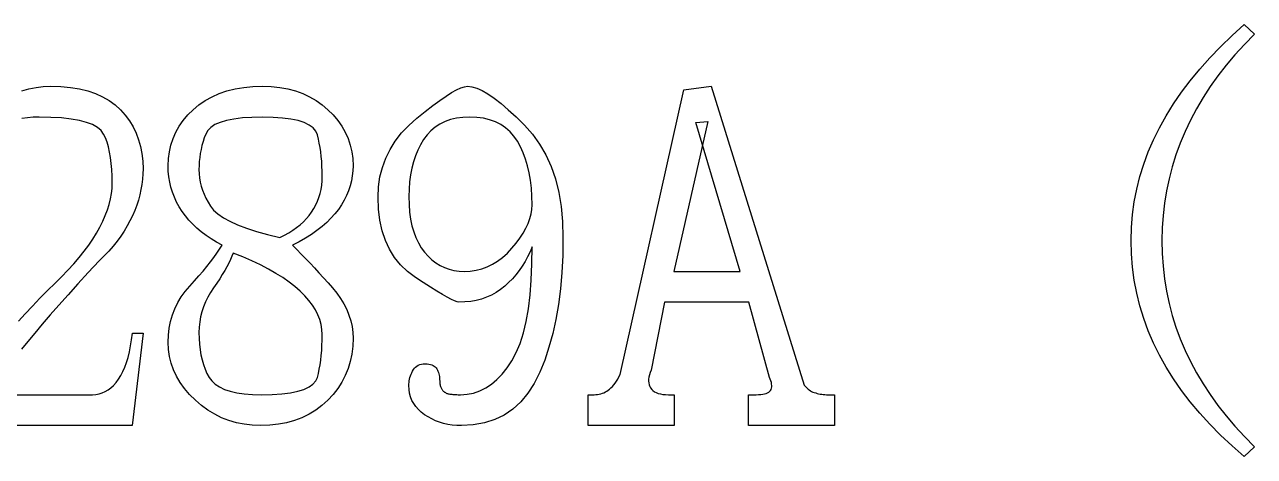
# Model space of a CAD drawing. Extents: x -210 to 210, y -160 to 160.
# Drawn here: x -126 to -113.53, y -145.49 to -141.12 of the extents above; entities that cross this region are included whole.
import ezdxf

# ---------------------------------------------------------------- set-up
doc = ezdxf.new("R2010")
doc.units = 0
doc.header["$MEASUREMENT"] = 0
doc.layers.get('0').update_dxf_attribs({"linetype": 'CONTINUOUS'})

msp = doc.modelspace()

# ---------------------------------------------------------------- linework, layer by layer
for points in [[(-113.527891, -141.214814), (-113.62915, -141.317676), (-113.62915, -141.317676), (-113.724678, -141.422197), (-113.724678, -141.422197), (-113.814365, -141.528408), (-113.814365, -141.528408), (-113.898252, -141.636328), (-113.898252, -141.636328), (-113.976377, -141.745898), (-113.976377, -141.745898), (-114.04874, -141.857188), (-114.04874, -141.857188), (-114.115293, -141.970146), (-114.115293, -141.970146), (-114.176016, -142.084805), (-114.176016, -142.084805), (-114.231016, -142.201152), (-114.231016, -142.201152), (-114.280215, -142.318936), (-114.280215, -142.318936), (-114.323613, -142.437939), (-114.323613, -142.437939), (-114.36124, -142.558115), (-114.36124, -142.558115), (-114.393066, -142.679561), (-114.393066, -142.679561), (-114.419102, -142.802178), (-114.419102, -142.802178), (-114.439365, -142.925977), (-114.439365, -142.925977), (-114.453818, -143.051016), (-114.453818, -143.051016), (-114.4625, -143.177256), (-114.4625, -143.177256), (-114.465391, -143.304678), (-114.465391, -143.304678), (-114.4625, -143.436074), (-114.4625, -143.436074), (-114.453818, -143.565566), (-114.453818, -143.565566), (-114.439365, -143.693115), (-114.439365, -143.693115), (-114.419102, -143.81875), (-114.419102, -143.81875), (-114.393066, -143.942441), (-114.393066, -143.942441), (-114.36124, -144.064219), (-114.36124, -144.064219), (-114.323613, -144.184053), (-114.323613, -144.184053), (-114.280215, -144.301982), (-114.280215, -144.301982), (-114.231016, -144.417959), (-114.231016, -144.417959), (-114.176016, -144.532236), (-114.176016, -144.532236), (-114.115293, -144.645098), (-114.115293, -144.645098), (-114.04874, -144.756494), (-114.04874, -144.756494), (-113.976377, -144.866455), (-113.976377, -144.866455), (-113.898252, -144.97498), (-113.898252, -144.97498), (-113.814365, -145.082012), (-113.814365, -145.082012), (-113.724678, -145.187617), (-113.724678, -145.187617), (-113.62915, -145.291807), (-113.62915, -145.291807), (-113.527891, -145.394502), (-113.527891, -145.394502), (-113.63042, -145.492178), (-113.63042, -145.492178), (-113.753896, -145.385), (-113.753896, -145.385), (-113.870361, -145.276113), (-113.870361, -145.276113), (-113.979834, -145.165547), (-113.979834, -145.165547), (-114.082295, -145.053311), (-114.082295, -145.053311), (-114.177803, -144.939395), (-114.177803, -144.939395), (-114.266299, -144.82374), (-114.266299, -144.82374), (-114.347773, -144.706475), (-114.347773, -144.706475), (-114.422295, -144.58749), (-114.422295, -144.58749), (-114.489805, -144.466777), (-114.489805, -144.466777), (-114.550273, -144.344404), (-114.550273, -144.344404), (-114.603643, -144.220352), (-114.603643, -144.220352), (-114.649844, -144.094619), (-114.649844, -144.094619), (-114.688975, -143.967178), (-114.688975, -143.967178), (-114.720977, -143.838018), (-114.720977, -143.838018), (-114.745879, -143.707217), (-114.745879, -143.707217), (-114.763682, -143.574717), (-114.763682, -143.574717), (-114.774365, -143.440547), (-114.774365, -143.440547), (-114.777891, -143.304678), (-114.777891, -143.304678), (-114.774365, -143.1729), (-114.774365, -143.1729), (-114.763682, -143.042324), (-114.763682, -143.042324), (-114.745879, -142.912988), (-114.745879, -142.912988), (-114.720977, -142.784805), (-114.720977, -142.784805), (-114.688975, -142.657842), (-114.688975, -142.657842), (-114.649844, -142.532109), (-114.649844, -142.532109), (-114.603643, -142.407568), (-114.603643, -142.407568), (-114.550273, -142.284248), (-114.550273, -142.284248), (-114.489805, -142.1621), (-114.489805, -142.1621), (-114.422295, -142.041143), (-114.422295, -142.041143), (-114.347773, -141.921445), (-114.347773, -141.921445), (-114.266299, -141.802939), (-114.266299, -141.802939), (-114.177803, -141.685615), (-114.177803, -141.685615), (-114.082295, -141.569512), (-114.082295, -141.569512), (-113.979834, -141.454609), (-113.979834, -141.454609), (-113.870361, -141.340938), (-113.870361, -141.340938), (-113.753896, -141.228457), (-113.753896, -141.228457), (-113.63042, -141.117188), (-113.63042, -141.117188), (-113.527891, -141.214814)], [(-126.027646, -141.788945), (-125.955938, -141.768496), (-125.955938, -141.768496), (-125.88333, -141.753896), (-125.88333, -141.753896), (-125.809805, -141.745107), (-125.809805, -141.745107), (-125.7354, -141.742188), (-125.7354, -141.742188), (-125.632139, -141.745117), (-125.632139, -141.745117), (-125.535039, -141.753984), (-125.535039, -141.753984), (-125.444053, -141.76875), (-125.444053, -141.76875), (-125.359268, -141.789434), (-125.359268, -141.789434), (-125.280576, -141.816006), (-125.280576, -141.816006), (-125.208066, -141.848506), (-125.208066, -141.848506), (-125.141699, -141.886904), (-125.141699, -141.886904), (-125.081494, -141.931221), (-125.081494, -141.931221), (-125.027402, -141.981436), (-125.027402, -141.981436), (-124.979219, -142.036025), (-124.979219, -142.036025), (-124.936738, -142.093555), (-124.936738, -142.093555), (-124.899902, -142.153945), (-124.899902, -142.153945), (-124.868711, -142.217266), (-124.868711, -142.217266), (-124.843242, -142.283457), (-124.843242, -142.283457), (-124.823389, -142.35252), (-124.823389, -142.35252), (-124.809219, -142.424492), (-124.809219, -142.424492), (-124.800723, -142.499385), (-124.800723, -142.499385), (-124.7979, -142.577139), (-124.7979, -142.577139), (-124.799219, -142.630283), (-124.799219, -142.630283), (-124.803223, -142.683359), (-124.803223, -142.683359), (-124.809844, -142.736348), (-124.809844, -142.736348), (-124.819121, -142.789307), (-124.819121, -142.789307), (-124.831055, -142.842217), (-124.831055, -142.842217), (-124.845635, -142.89501), (-124.845635, -142.89501), (-124.862891, -142.947822), (-124.862891, -142.947822), (-124.882803, -143.000547), (-124.882803, -143.000547), (-124.905322, -143.053223), (-124.905322, -143.053223), (-124.930684, -143.105615), (-124.930684, -143.105615), (-124.959092, -143.157617), (-124.959092, -143.157617), (-124.990508, -143.209189), (-124.990508, -143.209189), (-125.024902, -143.260313), (-125.024902, -143.260313), (-125.062344, -143.311055), (-125.062344, -143.311055), (-125.102803, -143.361348), (-125.102803, -143.361348), (-125.14626, -143.41125), (-125.14626, -143.41125), (-125.192744, -143.460703), (-125.192744, -143.460703), (-125.242246, -143.509746), (-125.242246, -143.509746), (-125.353242, -143.629805), (-125.353242, -143.629805), (-125.458408, -143.744727), (-125.458408, -143.744727), (-125.557725, -143.854512), (-125.557725, -143.854512), (-125.651182, -143.959229), (-125.651182, -143.959229), (-125.738789, -144.05876), (-125.738789, -144.05876), (-125.820596, -144.153193), (-125.820596, -144.153193), (-125.896484, -144.2425), (-125.896484, -144.2425), (-125.966582, -144.326689), (-125.966582, -144.326689), (-126.03082, -144.405752)], [(-122.668896, -144.295889), (-122.672061, -144.376934), (-122.672061, -144.376934), (-122.681553, -144.455137), (-122.681553, -144.455137), (-122.697393, -144.530518), (-122.697393, -144.530518), (-122.719541, -144.603076), (-122.719541, -144.603076), (-122.748018, -144.672793), (-122.748018, -144.672793), (-122.782822, -144.739688), (-122.782822, -144.739688), (-122.823984, -144.803721), (-122.823984, -144.803721), (-122.871484, -144.864951), (-122.871484, -144.864951), (-122.925234, -144.923311), (-122.925234, -144.923311), (-122.984287, -144.977119), (-122.984287, -144.977119), (-123.04749, -145.0246), (-123.04749, -145.0246), (-123.114863, -145.065742), (-123.114863, -145.065742), (-123.186406, -145.100566), (-123.186406, -145.100566), (-123.2621, -145.129023), (-123.2621, -145.129023), (-123.341914, -145.151182), (-123.341914, -145.151182), (-123.425898, -145.166992), (-123.425898, -145.166992), (-123.514102, -145.176514), (-123.514102, -145.176514), (-123.606387, -145.179678), (-123.606387, -145.179678), (-123.690781, -145.176514), (-123.690781, -145.176514), (-123.772402, -145.166992), (-123.772402, -145.166992), (-123.851348, -145.151182), (-123.851348, -145.151182), (-123.927598, -145.129023), (-123.927598, -145.129023), (-124.001104, -145.100566), (-124.001104, -145.100566), (-124.071885, -145.065742), (-124.071885, -145.065742), (-124.13999, -145.0246), (-124.13999, -145.0246), (-124.205352, -144.977119), (-124.205352, -144.977119), (-124.268008, -144.923311), (-124.268008, -144.923311), (-124.325928, -144.86542), (-124.325928, -144.86542), (-124.377012, -144.805654), (-124.377012, -144.805654), (-124.421289, -144.744023), (-124.421289, -144.744023), (-124.45874, -144.680518), (-124.45874, -144.680518), (-124.489395, -144.615146), (-124.489395, -144.615146), (-124.513242, -144.547881), (-124.513242, -144.547881), (-124.530273, -144.47875), (-124.530273, -144.47875), (-124.540508, -144.407793), (-124.540508, -144.407793), (-124.543887, -144.334961), (-124.543887, -144.334961), (-124.541201, -144.262314), (-124.541201, -144.262314), (-124.533047, -144.19208), (-124.533047, -144.19208), (-124.519482, -144.12418), (-124.519482, -144.12418), (-124.500488, -144.058613), (-124.500488, -144.058613), (-124.476084, -143.9954), (-124.476084, -143.9954), (-124.44624, -143.934561), (-124.44624, -143.934561), (-124.410986, -143.876064), (-124.410986, -143.876064), (-124.370303, -143.819902), (-124.370303, -143.819902), (-124.32415, -143.766104), (-124.32415, -143.766104), (-124.276738, -143.714238), (-124.276738, -143.714238), (-124.232051, -143.663887), (-124.232051, -143.663887), (-124.190186, -143.61501), (-124.190186, -143.61501), (-124.151055, -143.567656), (-124.151055, -143.567656), (-124.114688, -143.521797), (-124.114688, -143.521797), (-124.081113, -143.47748), (-124.081113, -143.47748), (-124.050313, -143.434609), (-124.050313, -143.434609), (-124.022285, -143.393311), (-124.022285, -143.393311), (-123.997012, -143.353506), (-123.997012, -143.353506), (-124.054092, -143.322246), (-124.054092, -143.322246), (-124.108184, -143.289258), (-124.108184, -143.289258), (-124.159238, -143.254502), (-124.159238, -143.254502), (-124.207285, -143.217998), (-124.207285, -143.217998), (-124.252314, -143.179746), (-124.252314, -143.179746), (-124.294336, -143.139746), (-124.294336, -143.139746), (-124.33335, -143.097998), (-124.33335, -143.097998), (-124.369326, -143.054502), (-124.369326, -143.054502), (-124.402275, -143.009258), (-124.402275, -143.009258), (-124.432012, -142.962578), (-124.432012, -142.962578), (-124.458252, -142.914746), (-124.458252, -142.914746), (-124.480947, -142.865752), (-124.480947, -142.865752), (-124.500195, -142.815635), (-124.500195, -142.815635), (-124.515918, -142.764375), (-124.515918, -142.764375), (-124.528174, -142.711934), (-124.528174, -142.711934), (-124.536914, -142.658379), (-124.536914, -142.658379), (-124.542139, -142.603691), (-124.542139, -142.603691), (-124.543887, -142.547842), (-124.543887, -142.547842), (-124.540781, -142.475215), (-124.540781, -142.475215), (-124.531357, -142.404971), (-124.531357, -142.404971), (-124.515693, -142.337051), (-124.515693, -142.337051), (-124.49375, -142.271504), (-124.49375, -142.271504), (-124.465547, -142.208291), (-124.465547, -142.208291), (-124.431055, -142.147451), (-124.431055, -142.147451), (-124.390322, -142.088936), (-124.390322, -142.088936), (-124.343281, -142.032803), (-124.343281, -142.032803), (-124.28999, -141.978994), (-124.28999, -141.978994), (-124.231182, -141.929297), (-124.231182, -141.929297), (-124.1675, -141.885449), (-124.1675, -141.885449), (-124.099023, -141.847412), (-124.099023, -141.847412), (-124.025742, -141.815244), (-124.025742, -141.815244), (-123.947617, -141.788945), (-123.947617, -141.788945), (-123.864648, -141.768496), (-123.864648, -141.768496), (-123.776885, -141.753896), (-123.776885, -141.753896), (-123.684307, -141.745107), (-123.684307, -141.745107), (-123.586865, -141.742188), (-123.586865, -141.742188), (-123.497646, -141.745107), (-123.497646, -141.745107), (-123.412305, -141.753896), (-123.412305, -141.753896), (-123.330811, -141.768496), (-123.330811, -141.768496), (-123.253135, -141.788945), (-123.253135, -141.788945), (-123.179395, -141.815244), (-123.179395, -141.815244), (-123.109434, -141.847412), (-123.109434, -141.847412), (-123.043359, -141.885449), (-123.043359, -141.885449), (-122.981182, -141.929297), (-122.981182, -141.929297), (-122.922803, -141.978994), (-122.922803, -141.978994), (-122.869502, -142.032803), (-122.869502, -142.032803), (-122.82251, -142.088936), (-122.82251, -142.088936), (-122.781738, -142.147451), (-122.781738, -142.147451), (-122.747256, -142.208291), (-122.747256, -142.208291), (-122.719053, -142.271504), (-122.719053, -142.271504), (-122.697109, -142.337051), (-122.697109, -142.337051), (-122.681445, -142.404971), (-122.681445, -142.404971), (-122.672021, -142.475215), (-122.672021, -142.475215), (-122.668896, -142.547842), (-122.668896, -142.547842), (-122.670752, -142.5996), (-122.670752, -142.5996), (-122.67626, -142.650693), (-122.67626, -142.650693), (-122.685449, -142.701104), (-122.685449, -142.701104), (-122.698301, -142.750879), (-122.698301, -142.750879), (-122.714863, -142.799941), (-122.714863, -142.799941), (-122.735117, -142.848398), (-122.735117, -142.848398), (-122.759004, -142.896191), (-122.759004, -142.896191), (-122.786563, -142.943281), (-122.786563, -142.943281), (-122.817803, -142.989736), (-122.817803, -142.989736), (-122.853008, -143.035215), (-122.853008, -143.035215), (-122.892344, -143.079443), (-122.892344, -143.079443), (-122.93582, -143.122373), (-122.93582, -143.122373), (-122.983496, -143.164053), (-122.983496, -143.164053), (-123.035283, -143.204492), (-123.035283, -143.204492), (-123.09125, -143.243643), (-123.09125, -143.243643), (-123.151396, -143.281523), (-123.151396, -143.281523), (-123.215693, -143.318145), (-123.215693, -143.318145), (-123.284121, -143.353506), (-123.284121, -143.353506), (-123.239561, -143.397402), (-123.239561, -143.397402), (-123.194795, -143.442363), (-123.194795, -143.442363), (-123.149854, -143.488301), (-123.149854, -143.488301), (-123.104746, -143.535303), (-123.104746, -143.535303), (-123.059453, -143.583311), (-123.059453, -143.583311), (-123.013955, -143.632354), (-123.013955, -143.632354), (-122.968281, -143.682432), (-122.968281, -143.682432), (-122.922461, -143.733516), (-122.922461, -143.733516), (-122.876396, -143.785645), (-122.876396, -143.785645), (-122.832891, -143.838721), (-122.832891, -143.838721), (-122.794443, -143.892695), (-122.794443, -143.892695), (-122.761143, -143.947559), (-122.761143, -143.947559), (-122.73292, -144.003359), (-122.73292, -144.003359), (-122.709902, -144.060059), (-122.709902, -144.060059), (-122.691953, -144.117686), (-122.691953, -144.117686), (-122.679141, -144.176152), (-122.679141, -144.176152), (-122.671445, -144.235566), (-122.671445, -144.235566), (-122.668896, -144.295889)], [(-121.59458, -143.929678), (-121.612578, -143.926572), (-121.612578, -143.926572), (-121.638359, -143.917246), (-121.638359, -143.917246), (-121.671895, -143.901738), (-121.671895, -143.901738), (-121.713242, -143.87999), (-121.713242, -143.87999), (-121.762324, -143.852051), (-121.762324, -143.852051), (-121.819189, -143.817891), (-121.819189, -143.817891), (-121.883848, -143.777568), (-121.883848, -143.777568), (-121.95626, -143.730986), (-121.95626, -143.730986), (-122.036475, -143.678223), (-122.036475, -143.678223), (-122.115898, -143.618496), (-122.115898, -143.618496), (-122.185986, -143.551123), (-122.185986, -143.551123), (-122.246699, -143.476104), (-122.246699, -143.476104), (-122.298096, -143.393438), (-122.298096, -143.393438), (-122.340146, -143.303115), (-122.340146, -143.303115), (-122.372861, -143.205107), (-122.372861, -143.205107), (-122.396211, -143.099482), (-122.396211, -143.099482), (-122.410225, -142.986191), (-122.410225, -142.986191), (-122.414883, -142.865225), (-122.414883, -142.865225), (-122.410039, -142.760801), (-122.410039, -142.760801), (-122.395488, -142.660264), (-122.395488, -142.660264), (-122.371211, -142.563584), (-122.371211, -142.563584), (-122.337256, -142.470713), (-122.337256, -142.470713), (-122.293574, -142.381738), (-122.293574, -142.381738), (-122.240225, -142.296641), (-122.240225, -142.296641), (-122.177119, -142.215391), (-122.177119, -142.215391), (-122.104307, -142.137988), (-122.104307, -142.137988), (-122.021816, -142.064434), (-122.021816, -142.064434), (-121.937852, -141.996797), (-121.937852, -141.996797), (-121.860537, -141.937119), (-121.860537, -141.937119), (-121.789883, -141.8854), (-121.789883, -141.8854), (-121.725947, -141.84165), (-121.725947, -141.84165), (-121.66874, -141.805859), (-121.66874, -141.805859), (-121.618193, -141.777988), (-121.618193, -141.777988), (-121.574346, -141.758096), (-121.574346, -141.758096), (-121.537178, -141.746152), (-121.537178, -141.746152), (-121.506689, -141.742188), (-121.506689, -141.742188), (-121.4629, -141.747012), (-121.4629, -141.747012), (-121.414082, -141.761582), (-121.414082, -141.761582), (-121.360195, -141.78585), (-121.360195, -141.78585), (-121.30126, -141.819824), (-121.30126, -141.819824), (-121.237246, -141.863496), (-121.237246, -141.863496), (-121.168154, -141.916885), (-121.168154, -141.916885), (-121.093984, -141.97998), (-121.093984, -141.97998), (-121.014805, -142.052744), (-121.014805, -142.052744), (-120.930508, -142.135244), (-120.930508, -142.135244), (-120.848525, -142.226953), (-120.848525, -142.226953), (-120.776172, -142.327412), (-120.776172, -142.327412), (-120.713506, -142.436621), (-120.713506, -142.436621), (-120.660459, -142.55457), (-120.660459, -142.55457), (-120.61708, -142.68126), (-120.61708, -142.68126), (-120.583311, -142.81665), (-120.583311, -142.81665), (-120.559199, -142.96082), (-120.559199, -142.96082), (-120.544697, -143.11375), (-120.544697, -143.11375), (-120.539893, -143.275381), (-120.539893, -143.275381), (-120.542783, -143.455225), (-120.542783, -143.455225), (-120.551455, -143.628018), (-120.551455, -143.628018), (-120.565947, -143.79376), (-120.565947, -143.79376), (-120.586182, -143.952441), (-120.586182, -143.952441), (-120.612246, -144.104092), (-120.612246, -144.104092), (-120.644063, -144.248691), (-120.644063, -144.248691), (-120.68165, -144.386221), (-120.68165, -144.386221), (-120.725107, -144.516709), (-120.725107, -144.516709), (-120.774258, -144.640117), (-120.774258, -144.640117), (-120.830391, -144.753369), (-120.830391, -144.753369), (-120.8946, -144.853262), (-120.8946, -144.853262), (-120.966855, -144.939883), (-120.966855, -144.939883), (-121.047246, -145.013154), (-121.047246, -145.013154), (-121.135635, -145.073105), (-121.135635, -145.073105), (-121.232178, -145.119727), (-121.232178, -145.119727), (-121.336758, -145.153018), (-121.336758, -145.153018), (-121.449443, -145.172998), (-121.449443, -145.172998), (-121.570166, -145.179678), (-121.570166, -145.179678), (-121.617197, -145.178301), (-121.617197, -145.178301), (-121.662881, -145.174248), (-121.662881, -145.174248), (-121.707148, -145.16748), (-121.707148, -145.16748), (-121.750059, -145.157979), (-121.750059, -145.157979), (-121.791553, -145.145762), (-121.791553, -145.145762), (-121.83165, -145.13084), (-121.83165, -145.13084), (-121.870391, -145.113213), (-121.870391, -145.113213), (-121.907744, -145.092871), (-121.907744, -145.092871), (-121.943701, -145.069805), (-121.943701, -145.069805), (-121.977012, -145.044443), (-121.977012, -145.044443), (-122.006406, -145.017236), (-122.006406, -145.017236), (-122.031855, -144.988145), (-122.031855, -144.988145), (-122.053398, -144.957197), (-122.053398, -144.957197), (-122.071055, -144.924385), (-122.071055, -144.924385), (-122.084785, -144.889678), (-122.084785, -144.889678), (-122.094541, -144.853115), (-122.094541, -144.853115), (-122.100439, -144.814697), (-122.100439, -144.814697), (-122.102383, -144.774404), (-122.102383, -144.774404), (-122.101943, -144.758105), (-122.101943, -144.758105), (-122.100596, -144.741846), (-122.100596, -144.741846), (-122.09832, -144.725576), (-122.09832, -144.725576), (-122.095156, -144.709277), (-122.095156, -144.709277), (-122.091104, -144.693018), (-122.091104, -144.693018), (-122.086123, -144.676748), (-122.086123, -144.676748), (-122.080264, -144.660439), (-122.080264, -144.660439), (-122.073447, -144.644189), (-122.073447, -144.644189), (-122.065781, -144.62791), (-122.065781, -144.62791), (-122.056953, -144.612549), (-122.056953, -144.612549), (-122.046719, -144.598994), (-122.046719, -144.598994), (-122.035137, -144.587217), (-122.035137, -144.587217), (-122.022109, -144.577266), (-122.022109, -144.577266), (-122.007754, -144.569141), (-122.007754, -144.569141), (-121.992002, -144.562793), (-121.992002, -144.562793), (-121.974844, -144.558291), (-121.974844, -144.558291), (-121.956309, -144.555557), (-121.956309, -144.555557), (-121.936377, -144.554678), (-121.936377, -144.554678), (-121.917588, -144.555303), (-121.917588, -144.555303), (-121.900205, -144.557197), (-121.900205, -144.557197), (-121.884297, -144.560371), (-121.884297, -144.560371), (-121.869814, -144.564805), (-121.869814, -144.564805), (-121.856807, -144.570498), (-121.856807, -144.570498), (-121.845234, -144.577441), (-121.845234, -144.577441), (-121.835117, -144.585684), (-121.835117, -144.585684), (-121.826406, -144.595195), (-121.826406, -144.595195), (-121.819189, -144.605947), (-121.819189, -144.605947), (-121.813047, -144.617617), (-121.813047, -144.617617), (-121.807617, -144.629824), (-121.807617, -144.629824), (-121.80292, -144.642559), (-121.80292, -144.642559), (-121.798945, -144.65585), (-121.798945, -144.65585), (-121.795693, -144.669697), (-121.795693, -144.669697), (-121.793154, -144.684072), (-121.793154, -144.684072), (-121.791367, -144.698994), (-121.791367, -144.698994), (-121.790254, -144.714443), (-121.790254, -144.714443), (-121.789883, -144.730449), (-121.789883, -144.730449), (-121.789678, -144.74002), (-121.789678, -144.74002), (-121.789063, -144.749258), (-121.789063, -144.749258), (-121.787988, -144.758105), (-121.787988, -144.758105), (-121.786523, -144.766611), (-121.786523, -144.766611), (-121.784609, -144.774766), (-121.784609, -144.774766), (-121.782285, -144.78251), (-121.782285, -144.78251), (-121.779541, -144.789932), (-121.779541, -144.789932), (-121.776387, -144.797002), (-121.776387, -144.797002), (-121.772803, -144.803701), (-121.772803, -144.803701), (-121.768984, -144.80998), (-121.768984, -144.80998), (-121.765078, -144.815742), (-121.765078, -144.815742), (-121.761143, -144.821064), (-121.761143, -144.821064), (-121.757139, -144.825879), (-121.757139, -144.825879), (-121.753057, -144.830225), (-121.753057, -144.830225), (-121.748916, -144.834082), (-121.748916, -144.834082), (-121.744756, -144.837451), (-121.744756, -144.837451), (-121.740479, -144.840342), (-121.740479, -144.840342), (-121.736172, -144.842754), (-121.736172, -144.842754), (-121.732578, -144.845889), (-121.732578, -144.845889), (-121.728213, -144.848779), (-121.728213, -144.848779), (-121.723164, -144.851445), (-121.723164, -144.851445), (-121.717393, -144.853857), (-121.717393, -144.853857), (-121.710879, -144.856006), (-121.710879, -144.856006), (-121.703643, -144.857939), (-121.703643, -144.857939), (-121.695693, -144.859629), (-121.695693, -144.859629), (-121.687012, -144.861084), (-121.687012, -144.861084), (-121.677588, -144.862295), (-121.677588, -144.862295), (-121.667695, -144.863291), (-121.667695, -144.863291), (-121.657598, -144.864248), (-121.657598, -144.864248), (-121.647217, -144.86501), (-121.647217, -144.86501), (-121.636602, -144.865645), (-121.636602, -144.865645), (-121.625732, -144.866211), (-121.625732, -144.866211), (-121.614648, -144.866641), (-121.614648, -144.866641), (-121.60332, -144.866943), (-121.60332, -144.866943), (-121.591738, -144.867109), (-121.591738, -144.867109), (-121.579922, -144.867178), (-121.579922, -144.867178), (-121.511738, -144.8629), (-121.511738, -144.8629), (-121.446104, -144.850176), (-121.446104, -144.850176), (-121.382998, -144.828916), (-121.382998, -144.828916), (-121.322412, -144.799189), (-121.322412, -144.799189), (-121.264355, -144.760918), (-121.264355, -144.760918), (-121.208838, -144.71418), (-121.208838, -144.71418), (-121.155859, -144.658936), (-121.155859, -144.658936), (-121.1054, -144.595195), (-121.1054, -144.595195), (-121.05748, -144.522939), (-121.05748, -144.522939), (-121.013447, -144.440684), (-121.013447, -144.440684), (-120.974756, -144.346895), (-120.974756, -144.346895), (-120.941396, -144.24165), (-120.941396, -144.24165), (-120.913281, -144.124824), (-120.913281, -144.124824), (-120.890518, -143.996523), (-120.890518, -143.996523), (-120.873018, -143.856709), (-120.873018, -143.856709), (-120.86085, -143.705381), (-120.86085, -143.705381), (-120.853994, -143.5425), (-120.853994, -143.5425), (-120.852393, -143.368154), (-120.852393, -143.368154), (-120.874141, -143.420352), (-120.874141, -143.420352), (-120.898203, -143.470615), (-120.898203, -143.470615), (-120.924561, -143.518984), (-120.924561, -143.518984), (-120.953184, -143.5654), (-120.953184, -143.5654), (-120.984102, -143.609883), (-120.984102, -143.609883), (-121.017334, -143.652441), (-121.017334, -143.652441), (-121.052813, -143.693057), (-121.052813, -143.693057), (-121.090645, -143.731738), (-121.090645, -143.731738), (-121.130713, -143.768545), (-121.130713, -143.768545), (-121.173096, -143.802363), (-121.173096, -143.802363), (-121.217783, -143.832207), (-121.217783, -143.832207), (-121.264707, -143.858057), (-121.264707, -143.858057), (-121.313984, -143.879932), (-121.313984, -143.879932), (-121.365508, -143.897842), (-121.365508, -143.897842), (-121.419336, -143.911768), (-121.419336, -143.911768), (-121.475479, -143.921729), (-121.475479, -143.921729), (-121.533877, -143.927695), (-121.533877, -143.927695), (-121.59458, -143.929678)], [(-118.65502, -143.929678), (-119.509521, -143.929678), (-119.509521, -143.929678), (-119.64624, -144.618154), (-119.64624, -144.618154), (-119.655947, -144.642559), (-119.655947, -144.642559), (-119.663359, -144.665898), (-119.663359, -144.665898), (-119.668477, -144.688145), (-119.668477, -144.688145), (-119.671318, -144.709277), (-119.671318, -144.709277), (-119.671885, -144.729375), (-119.671885, -144.729375), (-119.670107, -144.74835), (-119.670107, -144.74835), (-119.666074, -144.76626), (-119.666074, -144.76626), (-119.659756, -144.783096), (-119.659756, -144.783096), (-119.651113, -144.798818), (-119.651113, -144.798818), (-119.640234, -144.813154), (-119.640234, -144.813154), (-119.627002, -144.82582), (-119.627002, -144.82582), (-119.611514, -144.836797), (-119.611514, -144.836797), (-119.59375, -144.846084), (-119.59375, -144.846084), (-119.573682, -144.853652), (-119.573682, -144.853652), (-119.551289, -144.85957), (-119.551289, -144.85957), (-119.526641, -144.863789), (-119.526641, -144.863789), (-119.499697, -144.866318), (-119.499697, -144.866318), (-119.470459, -144.867178), (-119.470459, -144.867178), (-119.411865, -144.867178), (-119.411865, -144.867178), (-119.411865, -145.179678), (-119.411865, -145.179678), (-120.285889, -145.179678), (-120.285889, -145.179678), (-120.285889, -144.867178), (-120.285889, -144.867178), (-120.222412, -144.867178), (-120.222412, -144.867178), (-120.205225, -144.866602), (-120.205225, -144.866602), (-120.188418, -144.864883), (-120.188418, -144.864883), (-120.171982, -144.862012), (-120.171982, -144.862012), (-120.155879, -144.857998), (-120.155879, -144.857998), (-120.140146, -144.852852), (-120.140146, -144.852852), (-120.124756, -144.846563), (-120.124756, -144.846563), (-120.109756, -144.839111), (-120.109756, -144.839111), (-120.095098, -144.830508), (-120.095098, -144.830508), (-120.080811, -144.820791), (-120.080811, -144.820791), (-120.066777, -144.809678), (-120.066777, -144.809678), (-120.052852, -144.796895), (-120.052852, -144.796895), (-120.039063, -144.78251), (-120.039063, -144.78251), (-120.025381, -144.766553), (-120.025381, -144.766553), (-120.011777, -144.748896), (-120.011777, -144.748896), (-119.99835, -144.729648), (-119.99835, -144.729648), (-119.985049, -144.70875), (-119.985049, -144.70875), (-119.971816, -144.68624), (-119.971816, -144.68624), (-119.95874, -144.6621), (-119.95874, -144.6621), (-119.314209, -141.776357), (-119.314209, -141.776357), (-119.035889, -141.742188), (-119.035889, -141.742188), (-118.093516, -144.769502), (-118.093516, -144.769502), (-118.084521, -144.781055), (-118.084521, -144.781055), (-118.074951, -144.791816), (-118.074951, -144.791816), (-118.064766, -144.801777), (-118.064766, -144.801777), (-118.053955, -144.810986), (-118.053955, -144.810986), (-118.042578, -144.819395), (-118.042578, -144.819395), (-118.030576, -144.827021), (-118.030576, -144.827021), (-118.017979, -144.833877), (-118.017979, -144.833877), (-118.004775, -144.839912), (-118.004775, -144.839912), (-117.990977, -144.845205), (-117.990977, -144.845205), (-117.97668, -144.849805), (-117.97668, -144.849805), (-117.962021, -144.853887), (-117.962021, -144.853887), (-117.947021, -144.857402), (-117.947021, -144.857402), (-117.931641, -144.860391), (-117.931641, -144.860391), (-117.915918, -144.862813), (-117.915918, -144.862813), (-117.899854, -144.864736), (-117.899854, -144.864736), (-117.883359, -144.866094), (-117.883359, -144.866094), (-117.866553, -144.866885), (-117.866553, -144.866885), (-117.849355, -144.867178), (-117.849355, -144.867178), (-117.785889, -144.867178), (-117.785889, -144.867178), (-117.785889, -145.179678), (-117.785889, -145.179678), (-118.659912, -145.179678), (-118.659912, -145.179678), (-118.659912, -144.867178), (-118.659912, -144.867178), (-118.581787, -144.867178), (-118.581787, -144.867178), (-118.556816, -144.866641), (-118.556816, -144.866641), (-118.534063, -144.86501), (-118.534063, -144.86501), (-118.513418, -144.862295), (-118.513418, -144.862295), (-118.495, -144.858496), (-118.495, -144.858496), (-118.478701, -144.853604), (-118.478701, -144.853604), (-118.4646, -144.847646), (-118.4646, -144.847646), (-118.452656, -144.840596), (-118.452656, -144.840596), (-118.442891, -144.83248), (-118.442891, -144.83248), (-118.435303, -144.823242), (-118.435303, -144.823242), (-118.429688, -144.812939), (-118.429688, -144.812939), (-118.425664, -144.801523), (-118.425664, -144.801523), (-118.423359, -144.789053), (-118.423359, -144.789053), (-118.422803, -144.775498), (-118.422803, -144.775498), (-118.423848, -144.76085), (-118.423848, -144.76085), (-118.426641, -144.745107), (-118.426641, -144.745107), (-118.431104, -144.728271), (-118.431104, -144.728271), (-118.437256, -144.710391), (-118.437256, -144.710391), (-118.445088, -144.691396), (-118.445088, -144.691396), (-118.65502, -143.929678)], [(-125.1104, -142.723623), (-125.111475, -142.652852), (-125.111475, -142.652852), (-125.114756, -142.585938), (-125.114756, -142.585938), (-125.120176, -142.522891), (-125.120176, -142.522891), (-125.127734, -142.463682), (-125.127734, -142.463682), (-125.13751, -142.408359), (-125.13751, -142.408359), (-125.149473, -142.356875), (-125.149473, -142.356875), (-125.163584, -142.309238), (-125.163584, -142.309238), (-125.179844, -142.265488), (-125.179844, -142.265488), (-125.198301, -142.225576), (-125.198301, -142.225576), (-125.22374, -142.189697), (-125.22374, -142.189697), (-125.260996, -142.158057), (-125.260996, -142.158057), (-125.310059, -142.130615), (-125.310059, -142.130615), (-125.370947, -142.107432), (-125.370947, -142.107432), (-125.443633, -142.088418), (-125.443633, -142.088418), (-125.528145, -142.073672), (-125.528145, -142.073672), (-125.624492, -142.063115), (-125.624492, -142.063115), (-125.732646, -142.056777), (-125.732646, -142.056777), (-125.852598, -142.054678), (-125.852598, -142.054678), (-125.913281, -142.056152), (-125.913281, -142.056152), (-125.971582, -142.060566), (-125.971582, -142.060566), (-126.027559, -142.067988)], [(-122.981396, -142.655254), (-122.981992, -142.602813), (-122.981992, -142.602813), (-122.983818, -142.551807), (-122.983818, -142.551807), (-122.986807, -142.502246), (-122.986807, -142.502246), (-122.991016, -142.45415), (-122.991016, -142.45415), (-122.996475, -142.40751), (-122.996475, -142.40751), (-123.003105, -142.362295), (-123.003105, -142.362295), (-123.010918, -142.318516), (-123.010918, -142.318516), (-123.02, -142.276211), (-123.02, -142.276211), (-123.030225, -142.235352), (-123.030225, -142.235352), (-123.046768, -142.197402), (-123.046768, -142.197402), (-123.0746, -142.163975), (-123.0746, -142.163975), (-123.11376, -142.13498), (-123.11376, -142.13498), (-123.164307, -142.110439), (-123.164307, -142.110439), (-123.226143, -142.090352), (-123.226143, -142.090352), (-123.299307, -142.074717), (-123.299307, -142.074717), (-123.383848, -142.063604), (-123.383848, -142.063604), (-123.479678, -142.056895), (-123.479678, -142.056895), (-123.586865, -142.054678), (-123.586865, -142.054678), (-123.694277, -142.056777), (-123.694277, -142.056777), (-123.790859, -142.063115), (-123.790859, -142.063115), (-123.876582, -142.073672), (-123.876582, -142.073672), (-123.951445, -142.088418), (-123.951445, -142.088418), (-124.015479, -142.107432), (-124.015479, -142.107432), (-124.068643, -142.130615), (-124.068643, -142.130615), (-124.110947, -142.158057), (-124.110947, -142.158057), (-124.142422, -142.189697), (-124.142422, -142.189697), (-124.163018, -142.225576), (-124.163018, -142.225576), (-124.177393, -142.263789), (-124.177393, -142.263789), (-124.190059, -142.30248), (-124.190059, -142.30248), (-124.201025, -142.341689), (-124.201025, -142.341689), (-124.210303, -142.381357), (-124.210303, -142.381357), (-124.217891, -142.421484), (-124.217891, -142.421484), (-124.223818, -142.462109), (-124.223818, -142.462109), (-124.228027, -142.503242), (-124.228027, -142.503242), (-124.230566, -142.544824), (-124.230566, -142.544824), (-124.231387, -142.586904), (-124.231387, -142.586904), (-124.229961, -142.629102), (-124.229961, -142.629102), (-124.225605, -142.671045), (-124.225605, -142.671045), (-124.218379, -142.712783), (-124.218379, -142.712783), (-124.208252, -142.754258), (-124.208252, -142.754258), (-124.195244, -142.795469), (-124.195244, -142.795469), (-124.179307, -142.836436), (-124.179307, -142.836436), (-124.160518, -142.877207), (-124.160518, -142.877207), (-124.138789, -142.917725), (-124.138789, -142.917725), (-124.114199, -142.957998), (-124.114199, -142.957998), (-124.082402, -142.997578), (-124.082402, -142.997578), (-124.039004, -143.036123), (-124.039004, -143.036123), (-123.984004, -143.073545), (-123.984004, -143.073545), (-123.917461, -143.109873), (-123.917461, -143.109873), (-123.839346, -143.145176), (-123.839346, -143.145176), (-123.749619, -143.179355), (-123.749619, -143.179355), (-123.648379, -143.212422), (-123.648379, -143.212422), (-123.535518, -143.244443), (-123.535518, -143.244443), (-123.411084, -143.275381), (-123.411084, -143.275381), (-123.364688, -143.251943), (-123.364688, -143.251943), (-123.320918, -143.227148), (-123.320918, -143.227148), (-123.279775, -143.201055), (-123.279775, -143.201055), (-123.241318, -143.173604), (-123.241318, -143.173604), (-123.205547, -143.144873), (-123.205547, -143.144873), (-123.172354, -143.114756), (-123.172354, -143.114756), (-123.141875, -143.083379), (-123.141875, -143.083379), (-123.114014, -143.050645), (-123.114014, -143.050645), (-123.088809, -143.016611), (-123.088809, -143.016611), (-123.066289, -142.98126), (-123.066289, -142.98126), (-123.046387, -142.944727), (-123.046387, -142.944727), (-123.02915, -142.906992), (-123.02915, -142.906992), (-123.014551, -142.868057), (-123.014551, -142.868057), (-123.002617, -142.8279), (-123.002617, -142.8279), (-122.99335, -142.786563), (-122.99335, -142.786563), (-122.986699, -142.744004), (-122.986699, -142.744004), (-122.982715, -142.700225), (-122.982715, -142.700225), (-122.981396, -142.655254)], [(-122.102383, -142.860352), (-122.100439, -142.940615), (-122.100439, -142.940615), (-122.094541, -143.016484), (-122.094541, -143.016484), (-122.084785, -143.087891), (-122.084785, -143.087891), (-122.071055, -143.15499), (-122.071055, -143.15499), (-122.053398, -143.217656), (-122.053398, -143.217656), (-122.031855, -143.275898), (-122.031855, -143.275898), (-122.006406, -143.329785), (-122.006406, -143.329785), (-121.977012, -143.379258), (-121.977012, -143.379258), (-121.943701, -143.424316), (-121.943701, -143.424316), (-121.907383, -143.464775), (-121.907383, -143.464775), (-121.868955, -143.500488), (-121.868955, -143.500488), (-121.828418, -143.531445), (-121.828418, -143.531445), (-121.785762, -143.557637), (-121.785762, -143.557637), (-121.740996, -143.579082), (-121.740996, -143.579082), (-121.69415, -143.595723), (-121.69415, -143.595723), (-121.645137, -143.607646), (-121.645137, -143.607646), (-121.594053, -143.614795), (-121.594053, -143.614795), (-121.540859, -143.617188), (-121.540859, -143.617188), (-121.479922, -143.614258), (-121.479922, -143.614258), (-121.420781, -143.605605), (-121.420781, -143.605605), (-121.363486, -143.591123), (-121.363486, -143.591123), (-121.307959, -143.570889), (-121.307959, -143.570889), (-121.254248, -143.544824), (-121.254248, -143.544824), (-121.202344, -143.512998), (-121.202344, -143.512998), (-121.152227, -143.475381), (-121.152227, -143.475381), (-121.103945, -143.432002), (-121.103945, -143.432002), (-121.05748, -143.382803), (-121.05748, -143.382803), (-121.014443, -143.331064), (-121.014443, -143.331064), (-120.976445, -143.280078), (-120.976445, -143.280078), (-120.943545, -143.229795), (-120.943545, -143.229795), (-120.915713, -143.180254), (-120.915713, -143.180254), (-120.89292, -143.131416), (-120.89292, -143.131416), (-120.875186, -143.083301), (-120.875186, -143.083301), (-120.86251, -143.035938), (-120.86251, -143.035938), (-120.854922, -142.989277), (-120.854922, -142.989277), (-120.852393, -142.94335), (-120.852393, -142.94335), (-120.854248, -142.856299), (-120.854248, -142.856299), (-120.859746, -142.773105), (-120.859746, -142.773105), (-120.868955, -142.69377), (-120.868955, -142.69377), (-120.881807, -142.618301), (-120.881807, -142.618301), (-120.898379, -142.54668), (-120.898379, -142.54668), (-120.918584, -142.478945), (-120.918584, -142.478945), (-120.9425, -142.41502), (-120.9425, -142.41502), (-120.970078, -142.35499), (-120.970078, -142.35499), (-121.001318, -142.298799), (-121.001318, -142.298799), (-121.036738, -142.247559), (-121.036738, -142.247559), (-121.076777, -142.202363), (-121.076777, -142.202363), (-121.121484, -142.163184), (-121.121484, -142.163184), (-121.17085, -142.13002), (-121.17085, -142.13002), (-121.224824, -142.1029), (-121.224824, -142.1029), (-121.283447, -142.081797), (-121.283447, -142.081797), (-121.346699, -142.066719), (-121.346699, -142.066719), (-121.414609, -142.057686), (-121.414609, -142.057686), (-121.487148, -142.054678), (-121.487148, -142.054678), (-121.555615, -142.05749), (-121.555615, -142.05749), (-121.619902, -142.065898), (-121.619902, -142.065898), (-121.68002, -142.079893), (-121.68002, -142.079893), (-121.736016, -142.099512), (-121.736016, -142.099512), (-121.787813, -142.124756), (-121.787813, -142.124756), (-121.835479, -142.155576), (-121.835479, -142.155576), (-121.878984, -142.192002), (-121.878984, -142.192002), (-121.918311, -142.234092), (-121.918311, -142.234092), (-121.953477, -142.281738), (-121.953477, -142.281738), (-121.984746, -142.333721), (-121.984746, -142.333721), (-122.012305, -142.388779), (-122.012305, -142.388779), (-122.036191, -142.446924), (-122.036191, -142.446924), (-122.056416, -142.508145), (-122.056416, -142.508145), (-122.072979, -142.572432), (-122.072979, -142.572432), (-122.08585, -142.639805), (-122.08585, -142.639805), (-122.09502, -142.710234), (-122.09502, -142.710234), (-122.100566, -142.78375), (-122.100566, -142.78375), (-122.102383, -142.860352)], [(-119.192139, -142.108398), (-119.070078, -142.098623), (-119.070078, -142.098623), (-119.416748, -143.617188), (-119.416748, -143.617188), (-118.74292, -143.617188), (-118.74292, -143.617188), (-119.192139, -142.108398)], [(-126.061768, -144.122051), (-125.992822, -144.047129), (-125.992822, -144.047129), (-125.920352, -143.969746), (-125.920352, -143.969746), (-125.844297, -143.889922), (-125.844297, -143.889922), (-125.764697, -143.807607), (-125.764697, -143.807607), (-125.692012, -143.739697), (-125.692012, -143.739697), (-125.62375, -143.672705), (-125.62375, -143.672705), (-125.559883, -143.606602), (-125.559883, -143.606602), (-125.50043, -143.541396), (-125.50043, -143.541396), (-125.445322, -143.477109), (-125.445322, -143.477109), (-125.394688, -143.413721), (-125.394688, -143.413721), (-125.348418, -143.35126), (-125.348418, -143.35126), (-125.306543, -143.289658), (-125.306543, -143.289658), (-125.269102, -143.228994), (-125.269102, -143.228994), (-125.235781, -143.169229), (-125.235781, -143.169229), (-125.206396, -143.110352), (-125.206396, -143.110352), (-125.180947, -143.052383), (-125.180947, -143.052383), (-125.159355, -142.995313), (-125.159355, -142.995313), (-125.141758, -142.939199), (-125.141758, -142.939199), (-125.128018, -142.883945), (-125.128018, -142.883945), (-125.118223, -142.8296), (-125.118223, -142.8296), (-125.112354, -142.776143), (-125.112354, -142.776143), (-125.1104, -142.723623)], [(-124.231387, -144.237295), (-124.230117, -144.297852), (-124.230117, -144.297852), (-124.226348, -144.355938), (-124.226348, -144.355938), (-124.22, -144.411445), (-124.22, -144.411445), (-124.211143, -144.464434), (-124.211143, -144.464434), (-124.199766, -144.514893), (-124.199766, -144.514893), (-124.18582, -144.562793), (-124.18582, -144.562793), (-124.169375, -144.608203), (-124.169375, -144.608203), (-124.150391, -144.651055), (-124.150391, -144.651055), (-124.128848, -144.691396), (-124.128848, -144.691396), (-124.102051, -144.728271), (-124.102051, -144.728271), (-124.067139, -144.76085), (-124.067139, -144.76085), (-124.02418, -144.789053), (-124.02418, -144.789053), (-123.973086, -144.812939), (-123.973086, -144.812939), (-123.913955, -144.83248), (-123.913955, -144.83248), (-123.846738, -144.847646), (-123.846738, -144.847646), (-123.771484, -144.858496), (-123.771484, -144.858496), (-123.688086, -144.86501), (-123.688086, -144.86501), (-123.596621, -144.867178), (-123.596621, -144.867178), (-123.487402, -144.86501), (-123.487402, -144.86501), (-123.389746, -144.858496), (-123.389746, -144.858496), (-123.303652, -144.847646), (-123.303652, -144.847646), (-123.22915, -144.83248), (-123.22915, -144.83248), (-123.16624, -144.812939), (-123.16624, -144.812939), (-123.114863, -144.789053), (-123.114863, -144.789053), (-123.075078, -144.76085), (-123.075078, -144.76085), (-123.046885, -144.728271), (-123.046885, -144.728271), (-123.030225, -144.691396), (-123.030225, -144.691396), (-123.02, -144.651309), (-123.02, -144.651309), (-123.010918, -144.60915), (-123.010918, -144.60915), (-123.003105, -144.56499), (-123.003105, -144.56499), (-122.996475, -144.51873), (-122.996475, -144.51873), (-122.991016, -144.470449), (-122.991016, -144.470449), (-122.986807, -144.420117), (-122.986807, -144.420117), (-122.983818, -144.367744), (-122.983818, -144.367744), (-122.981992, -144.313301), (-122.981992, -144.313301), (-122.981396, -144.256816), (-122.981396, -144.256816), (-122.984189, -144.206064), (-122.984189, -144.206064), (-122.99249, -144.155781), (-122.99249, -144.155781), (-123.006348, -144.105986), (-123.006348, -144.105986), (-123.025762, -144.056689), (-123.025762, -144.056689), (-123.050723, -144.007861), (-123.050723, -144.007861), (-123.08124, -143.959512), (-123.08124, -143.959512), (-123.117285, -143.911641), (-123.117285, -143.911641), (-123.158877, -143.864248), (-123.158877, -143.864248), (-123.205996, -143.817383), (-123.205996, -143.817383), (-123.25876, -143.771123), (-123.25876, -143.771123), (-123.317178, -143.725742), (-123.317178, -143.725742), (-123.38125, -143.681182), (-123.38125, -143.681182), (-123.450986, -143.63749), (-123.450986, -143.63749), (-123.526387, -143.594619), (-123.526387, -143.594619), (-123.60749, -143.552617), (-123.60749, -143.552617), (-123.694219, -143.511445), (-123.694219, -143.511445), (-123.786641, -143.471104), (-123.786641, -143.471104), (-123.884697, -143.431621), (-123.884697, -143.431621), (-123.896797, -143.463926), (-123.896797, -143.463926), (-123.911377, -143.497939), (-123.911377, -143.497939), (-123.928398, -143.533613), (-123.928398, -143.533613), (-123.9479, -143.571006), (-123.9479, -143.571006), (-123.969883, -143.610059), (-123.969883, -143.610059), (-123.994316, -143.650811), (-123.994316, -143.650811), (-124.02124, -143.693252), (-124.02124, -143.693252), (-124.050605, -143.737363), (-124.050605, -143.737363), (-124.082461, -143.783193), (-124.082461, -143.783193), (-124.11375, -143.830254), (-124.11375, -143.830254), (-124.141299, -143.878193), (-124.141299, -143.878193), (-124.165225, -143.926953), (-124.165225, -143.926953), (-124.18542, -143.976553), (-124.18542, -143.976553), (-124.201963, -144.027021), (-124.201963, -144.027021), (-124.214854, -144.078311), (-124.214854, -144.078311), (-124.224063, -144.130479), (-124.224063, -144.130479), (-124.229551, -144.183457), (-124.229551, -144.183457), (-124.231387, -144.237295)], [(-126.3604, -144.867178), (-125.310615, -144.867178), (-125.310615, -144.867178), (-125.276494, -144.865244), (-125.276494, -144.865244), (-125.243545, -144.859443), (-125.243545, -144.859443), (-125.211865, -144.849805), (-125.211865, -144.849805), (-125.181348, -144.836309), (-125.181348, -144.836309), (-125.152041, -144.818945), (-125.152041, -144.818945), (-125.123975, -144.797744), (-125.123975, -144.797744), (-125.09708, -144.772637), (-125.09708, -144.772637), (-125.071406, -144.74373), (-125.071406, -144.74373), (-125.046943, -144.710918), (-125.046943, -144.710918), (-125.023945, -144.674258), (-125.023945, -144.674258), (-125.002813, -144.63376), (-125.002813, -144.63376), (-124.983457, -144.589375), (-124.983457, -144.589375), (-124.965918, -144.541143), (-124.965918, -144.541143), (-124.950176, -144.489082), (-124.950176, -144.489082), (-124.93625, -144.433125), (-124.93625, -144.433125), (-124.924141, -144.373359), (-124.924141, -144.373359), (-124.913818, -144.309688), (-124.913818, -144.309688), (-124.905322, -144.242178), (-124.905322, -144.242178), (-124.7979, -144.242178), (-124.7979, -144.242178), (-124.910225, -145.179678), (-124.910225, -145.179678), (-126.672891, -145.179678)]]:
    msp.add_lwpolyline(points)

doc.saveas('drawing.dxf')
